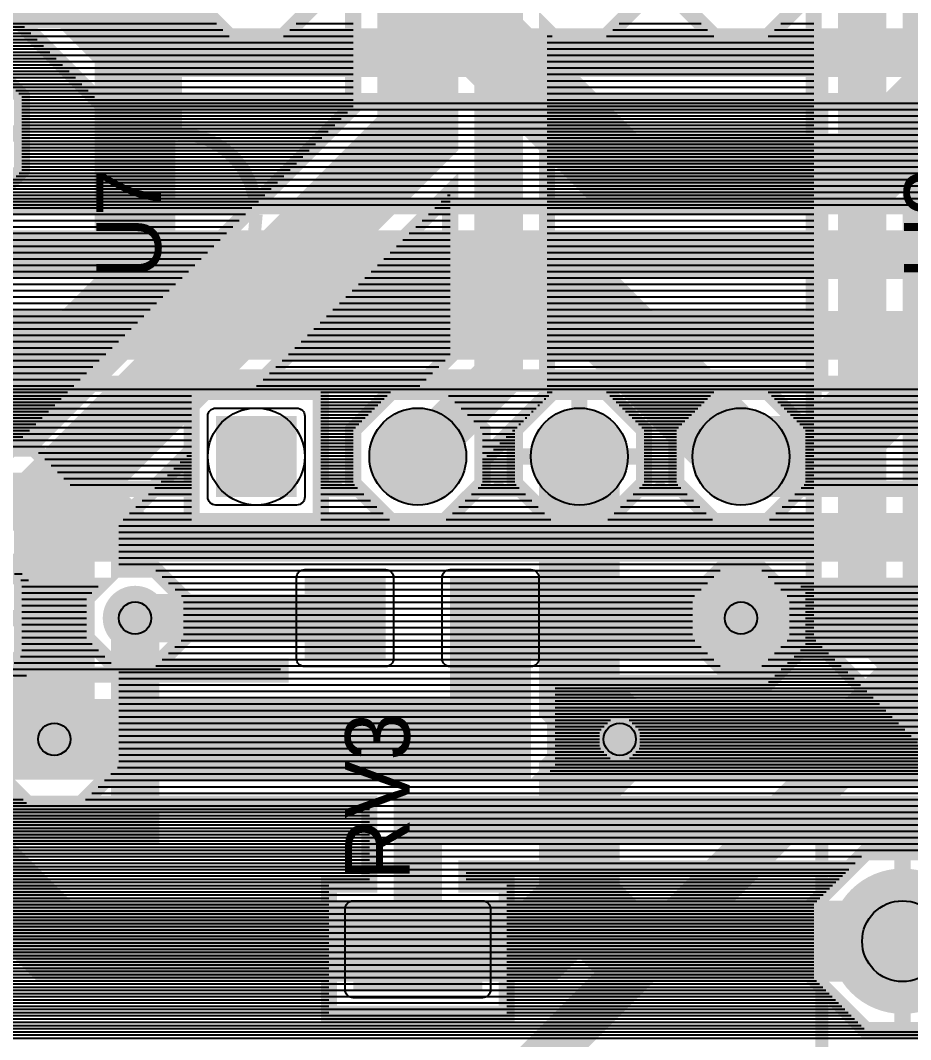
# Model space of a CAD drawing. Header units: inches. Extents: x -5.9 to 5.9, y -1.2 to 1.2.
# Drawn here: x 2.163 to 2.714, y -0.892 to -0.262 of the extents above; entities that cross this region are included whole.
import ezdxf

# ---------------------------------------------------------------- set-up
doc = ezdxf.new("R2010")
doc.units = ezdxf.units.IN
doc.layers.get('0').update_dxf_attribs({"linetype": 'CONTINUOUS'})

# ---------------------------------------------------------------- blocks, each defined once
blk = doc.blocks.new('RPAD')
blk.add_trace([(-0.5, -0.5), (-0.5, 0.5), (0.5, -0.5), (0.5, 0.5)])
blk = doc.blocks.new('EPAD')
at = {"const_width": 0.5}
blk.add_lwpolyline([(-0.25, 0, 1), (0.25, 0, 1)], format="xyb", close=True, dxfattribs=at)

msp = doc.modelspace()

# ---------------------------------------------------------------- linework, layer by layer
for points, const_width in [([(2.609059, 0.4685), (2.684059, 0.3935), (2.684059, -0.6315), (2.759059, -0.7065)], 0.03), ([(2.714059, -0.153925), (2.714059, -0.619074), (2.771485, -0.6765), (2.771485, -0.6765), (2.789059, -0.694074), (2.789059, -0.718926), (2.771485, -0.7365), (2.746633, -0.7365), (2.729059, -0.718926), (2.729059, -0.718926), (2.654059, -0.643926), (2.654059, 0.381074)], 0.01), ([(2.459059, 0.1935), (2.459059, -0.4815), (2.409059, -0.5315)], 0.03), ([(-1.090941, -0.7315), (-1.015941, -0.7315), (-0.990941, -0.7065), (0.609059, -0.7065), (0.809059, -0.5065), (2.159059, -0.5065), (2.234059, -0.4315), (2.234059, -0.1565), (2.109059, -0.0315)], 0.05), ([(-1.090941, -0.0315), (-1.015941, -0.1065), (0.109059, -0.1065), (0.234059, -0.2315), (1.684059, -0.2315), (2.009059, -0.5565), (2.159059, -0.5565), (2.184059, -0.5815), (2.859059, -0.5815), (2.909059, -0.5315)], 0.03), ([(0.734059, -0.1065), (0.734059, -0.1915), (2.134059, -0.1915), (2.224059, -0.2815), (3.059059, -0.2815), (3.059059, -0.1815), (3.459059, -0.1815), (3.509059, -0.2315)], 0.03), ([(2.349059, -0.214931), (2.349059, -0.248069), (2.325628, -0.2715), (2.292491, -0.2715), (2.282491, -0.2615), (1.946633, -0.2615), (1.929059, -0.243926), (1.929059, -0.219074), (1.946633, -0.2015), (2.282491, -0.2015), (2.292491, -0.1915), (2.325628, -0.1915), (2.349059, -0.214931)], 0.01), ([(2.569059, -0.248069), (2.569059, -0.214931), (2.592491, -0.1915), (2.625628, -0.1915), (2.649059, -0.214931), (2.649059, -0.248069), (2.625628, -0.2715), (2.592491, -0.2715), (2.569059, -0.248069)], 0.01), ([(2.409059, -0.2315), (2.409059, -0.3315), (2.184059, -0.5565), (2.184059, -0.7065)], 0.05), ([(2.409059, -0.2315), (2.534059, -0.3565), (2.684059, -0.3565), (2.809059, -0.2315)], 0.05), ([(2.144059, -0.539932), (2.369059, -0.314932), (2.369059, -0.214931)], 0.01), ([(2.121633, -0.2215), (2.211633, -0.3115), (3.061634, -0.3115)], 0.01), ([(2.549059, -0.248069), (2.525628, -0.2715), (2.492491, -0.2715), (2.489059, -0.268068), (2.489059, -0.493926), (2.449059, -0.533926), (2.449059, -0.548069), (2.425628, -0.5715), (2.392491, -0.5715), (2.369059, -0.548069), (2.369059, -0.514931), (2.392491, -0.4915), (2.406633, -0.4915), (2.429059, -0.469074), (2.429059, -0.368067), (2.305626, -0.4915), (2.349059, -0.4915), (2.349059, -0.5715), (2.269059, -0.5715), (2.269059, -0.528067), (2.224059, -0.573068), (2.224059, -0.6015), (2.246485, -0.6015), (2.264059, -0.619074), (2.264059, -0.643926), (2.246485, -0.6615), (2.224059, -0.6615), (2.224059, -0.723069), (2.200628, -0.7465), (2.167491, -0.7465), (2.144059, -0.723069)], 0.01), ([(2.821485, -0.3765), (2.14184, -0.3765), (2.164059, -0.354281), (2.164059, -0.308719), (2.131841, -0.2765), (2.086278, -0.2765), (2.054059, -0.308719), (2.054059, -0.354281), (2.076278, -0.3765), (1.946633, -0.3765), (1.929059, -0.394074), (1.929059, -0.418926), (1.946633, -0.4365), (2.036633, -0.4365), (2.029059, -0.444074), (2.029059, -0.468926), (2.046633, -0.4865), (2.971485, -0.4865)], 0.01), ([(2.054059, -0.354281), (2.054059, -0.308719), (2.086278, -0.2765), (2.131841, -0.2765), (2.164059, -0.308719), (2.164059, -0.354281), (2.131841, -0.3865), (2.086278, -0.3865), (2.054059, -0.354281)], 0.01), ([(2.259059, -0.3315), (2.259059, -0.2815), (2.659059, -0.2815), (2.659059, -0.4815), (2.259059, -0.4815), (2.259059, -0.4315)], 0.008), ([(2.259059, -0.3315), (2.259059, -0.2815), (2.659059, -0.2815), (2.659059, -0.4815), (2.259059, -0.4815), (2.259059, -0.4315)], 0.008), ([(2.259059, -0.3315), (2.259059, -0.2815), (2.659059, -0.2815), (2.659059, -0.4815), (2.259059, -0.4815), (2.259059, -0.4315)], 0.008), ([(3.109059, -0.3065), (2.959059, -0.4565), (2.059059, -0.4565)], 0.03), ([(2.164059, -0.3315), (2.109059, -0.3315)], 0.01), ([(2.164059, -0.3315), (2.109059, -0.3315)], 0.01), ([(2.309059, -0.3815), (2.3081, -0.371313), (2.305325, -0.361875), (2.300885, -0.353375), (2.294934, -0.346), (2.287624, -0.339937), (2.279106, -0.335375), (2.269534, -0.3325), (2.259059, -0.3315)], 0.008), ([(2.309059, -0.3815), (2.3081, -0.371313), (2.305325, -0.361875), (2.300885, -0.353375), (2.294934, -0.346), (2.287624, -0.339937), (2.279106, -0.335375), (2.269534, -0.3325), (2.259059, -0.3315)], 0.008), ([(2.309059, -0.3815), (2.3081, -0.371313), (2.305325, -0.361875), (2.300885, -0.353375), (2.294934, -0.346), (2.287624, -0.339937), (2.279106, -0.335375), (2.269534, -0.3325), (2.259059, -0.3315)], 0.008), ([(2.309059, -0.3815), (2.3081, -0.391975), (2.305325, -0.401547), (2.300885, -0.410065), (2.294934, -0.417375), (2.287624, -0.423326), (2.279106, -0.427766), (2.269534, -0.430541), (2.259059, -0.4315)], 0.008), ([(2.309059, -0.3815), (2.3081, -0.391975), (2.305325, -0.401547), (2.300885, -0.410065), (2.294934, -0.417375), (2.287624, -0.423326), (2.279106, -0.427766), (2.269534, -0.430541), (2.259059, -0.4315)], 0.008), ([(2.309059, -0.3815), (2.3081, -0.391975), (2.305325, -0.401547), (2.300885, -0.410065), (2.294934, -0.417375), (2.287624, -0.423326), (2.279106, -0.427766), (2.269534, -0.430541), (2.259059, -0.4315)], 0.008), ([(1.959059, -0.4065), (2.809059, -0.4065)], 0.03), ([(2.609059, -0.5315), (2.509059, -0.4315), (2.234059, -0.4315)], 0.05), ([(3.109059, -0.5315), (3.034059, -0.4565), (2.734059, -0.4565), (2.659059, -0.5315), (2.609059, -0.5315)], 0.05), ([(2.769059, -0.5515), (2.645627, -0.5515), (2.649059, -0.548069), (2.649059, -0.514931), (2.625628, -0.4915), (2.592491, -0.4915), (2.569059, -0.514931), (2.569059, -0.548069), (2.572491, -0.5515), (2.545627, -0.5515), (2.549059, -0.548069), (2.549059, -0.514931), (2.525628, -0.4915), (2.492491, -0.4915), (2.469059, -0.514931), (2.469059, -0.548069), (2.472491, -0.5515), (2.445627, -0.5515), (2.449059, -0.548069), (2.449059, -0.514931), (2.425628, -0.4915), (2.392491, -0.4915), (2.369059, -0.514931), (2.369059, -0.548069), (2.372491, -0.5515), (2.349059, -0.5515), (2.349059, -0.4915), (2.269059, -0.4915), (2.269059, -0.5515), (2.196485, -0.5515), (2.171485, -0.5265), (2.021485, -0.5265)], 0.01), ([(2.469059, -0.548069), (2.469059, -0.514931), (2.492491, -0.4915), (2.525628, -0.4915), (2.549059, -0.514931), (2.549059, -0.548069), (2.525628, -0.5715), (2.492491, -0.5715), (2.469059, -0.548069)], 0.01), ([(2.509059, -0.4915), (2.509059, -0.5315)], 0.01), ([(2.509059, -0.4915), (2.509059, -0.5315)], 0.01), ([(2.569059, -0.548069), (2.569059, -0.514931), (2.592491, -0.4915), (2.625628, -0.4915), (2.649059, -0.514931), (2.649059, -0.548069), (2.625628, -0.5715), (2.592491, -0.5715), (2.569059, -0.548069)], 0.01), ([(2.534059, -0.7065), (2.509059, -0.6815), (2.509059, -0.5315)], 0.05), ([(2.534059, -0.7065), (2.684059, -0.7065), (2.734059, -0.6565), (2.984059, -0.6565), (3.034059, -0.6065), (3.009059, -0.6065), (3.009059, -0.5315)], 0.05), ([(2.469059, -0.5315), (2.509059, -0.5315)], 0.01), ([(2.469059, -0.5315), (2.509059, -0.5315)], 0.01), ([(2.549059, -0.5315), (2.509059, -0.5315)], 0.01), ([(2.509059, -0.5715), (2.509059, -0.5315)], 0.01), ([(2.549059, -0.5315), (2.509059, -0.5315)], 0.01), ([(3.409059, -0.6315), (3.359059, -0.5815), (2.234059, -0.5815), (2.209059, -0.5565), (0.984059, -0.5565), (0.909059, -0.6315)], 0.03), ([(2.131841, -0.6865), (2.164059, -0.654281), (2.164059, -0.608719), (2.14184, -0.5865)], 0.01), ([(2.146633, -0.5865), (2.171633, -0.6115), (2.211633, -0.6115), (2.204059, -0.619074), (2.204059, -0.643926), (2.221633, -0.6615), (2.324059, -0.6615), (2.324059, -0.6665), (2.167491, -0.6665), (2.144059, -0.689931)], 0.01), ([(2.579059, -0.643926), (2.579059, -0.619074), (2.596633, -0.6015), (2.621485, -0.6015), (2.639059, -0.619074), (2.639059, -0.643926), (2.621485, -0.6615), (2.596633, -0.6615), (2.579059, -0.643926)], 0.01), ([(1.109059, -0.6315), (1.184059, -0.7065), (2.184059, -0.7065)], 0.05), ([(2.109059, -0.6315), (2.109059, -0.7565), (2.184059, -0.8315), (2.484059, -0.8315), (2.509059, -0.8065)], 0.05), ([(2.454059, -0.6315), (2.454059, -0.7065), (2.184059, -0.7065)], 0.05), ([(2.454059, -0.6315), (2.609059, -0.6315)], 0.05), ([(2.736633, -0.7265), (2.490626, -0.7265), (2.494059, -0.723068), (2.494059, -0.6715), (2.625628, -0.6715), (2.649059, -0.648069), (2.649059, -0.614931), (2.645627, -0.6115), (2.871485, -0.6115)], 0.01), ([(3.309059, -0.6315), (2.609059, -0.6315)], 0.05), ([(2.234059, -0.6315), (2.234059, -0.7565), (0.084059, -0.7565), (0.009059, -0.8315)], 0.03), ([(2.234059, -0.6315), (2.364059, -0.6315)], 0.03), ([(2.164059, -0.6315), (2.109059, -0.6315)], 0.01), ([(2.509059, -0.8065), (2.509059, -0.7315), (2.534059, -0.7065)], 0.05), ([(2.109059, -0.9315), (2.459059, -0.9315), (2.684059, -0.7065), (2.759059, -0.7065)], 0.03), ([(2.521559, -0.711678), (2.521559, -0.701322), (2.528881, -0.694), (2.539237, -0.694), (2.546559, -0.701322), (2.546559, -0.711678), (2.539237, -0.719), (2.528881, -0.719), (2.521559, -0.711678)], 0.01), ([(2.521559, -0.711678), (2.521559, -0.701322), (2.528881, -0.694), (2.539237, -0.694), (2.546559, -0.701322), (2.546559, -0.711678), (2.539237, -0.719), (2.528881, -0.719), (2.521559, -0.711678)], 0.01), ([(2.144059, -0.723069), (2.167491, -0.7465), (2.379059, -0.7465), (2.379059, -0.7965), (2.354059, -0.7965), (2.354059, -0.8765), (2.464059, -0.8765), (2.464059, -0.7965), (2.439059, -0.7965), (2.439059, -0.7865), (2.676278, -0.7865), (2.654059, -0.808719), (2.654059, -0.854281), (2.686278, -0.8865), (2.731841, -0.8865)], 0.01), ([(2.659059, -0.9315), (3.159059, -0.9315), (3.159059, -0.7315), (2.659059, -0.7315), (2.659059, -0.9315)], 0.008), ([(2.659059, -0.9315), (3.159059, -0.9315), (3.159059, -0.7315), (2.659059, -0.7315), (2.659059, -0.9315)], 0.008), ([(2.659059, -0.9315), (3.159059, -0.9315), (3.159059, -0.7315), (2.659059, -0.7315), (2.659059, -0.9315)], 0.008), ([(2.909059, -0.7565), (2.409059, -0.7565), (2.409059, -0.8365)], 0.03), ([(2.764059, -0.808719), (2.764059, -0.854281), (2.731841, -0.8865), (2.686278, -0.8865), (2.654059, -0.854281), (2.654059, -0.808719), (2.686278, -0.7765), (2.731841, -0.7765), (2.764059, -0.808719)], 0.01), ([(2.709059, -0.7765), (2.709059, -0.8315)], 0.01), ([(2.509059, -0.8065), (2.534059, -0.8315), (2.709059, -0.8315)], 0.05), ([(2.654059, -0.8315), (2.709059, -0.8315)], 0.01), ([(2.654059, -0.8315), (2.709059, -0.8315)], 0.01), ([(2.764059, -0.8315), (2.709059, -0.8315)], 0.01), ([(2.709059, -0.8865), (2.709059, -0.8315)], 0.01), ([(2.764059, -0.8315), (2.709059, -0.8315)], 0.01), ([(2.709059, -0.8865), (2.709059, -0.8315)], 0.01)]:
    msp.add_lwpolyline(points, dxfattribs=dict(const_width=const_width))
for points in [[(1.739059, -0.263406), (2.284396, -0.263406)], [(2.333722, -0.263406), (2.369059, -0.263406)], [(2.533722, -0.263406), (2.584396, -0.263406)], [(2.633722, -0.263406), (2.654059, -0.263406)], [(1.739059, -0.267343), (2.288333, -0.267343)], [(1.739059, -0.27128), (2.29227, -0.27128)], [(1.760461, -0.265477), (2.165611, -0.265477)], [(1.764398, -0.269414), (2.169548, -0.269414)], [(2.325848, -0.27128), (2.369059, -0.27128)], [(2.329785, -0.267343), (2.369059, -0.267343)], [(2.489059, -0.27128), (2.49227, -0.27128)], [(2.525848, -0.27128), (2.59227, -0.27128)], [(2.529785, -0.267343), (2.588333, -0.267343)], [(2.625848, -0.27128), (2.654059, -0.27128)], [(2.629785, -0.267343), (2.654059, -0.267343)], [(1.739059, -0.275217), (2.369059, -0.275217)], [(1.768335, -0.273351), (2.173485, -0.273351)], [(2.132628, -0.277288), (2.177422, -0.277288)], [(2.489059, -0.275217), (2.654059, -0.275217)], [(2.134494, -0.279154), (2.369059, -0.279154)], [(2.136565, -0.281225), (2.181359, -0.281225)], [(2.138431, -0.283091), (2.369059, -0.283091)], [(2.489059, -0.279154), (2.654059, -0.279154)], [(2.489059, -0.283091), (2.654059, -0.283091)], [(2.140502, -0.285162), (2.185296, -0.285162)], [(2.142368, -0.287028), (2.369059, -0.287028)], [(2.144439, -0.289099), (2.189233, -0.289099)], [(2.489059, -0.287028), (2.654059, -0.287028)], [(2.146305, -0.290965), (2.369059, -0.290965)], [(2.148376, -0.293036), (2.19317, -0.293036)], [(2.150242, -0.294902), (2.369059, -0.294902)], [(2.489059, -0.290965), (2.654059, -0.290965)], [(2.489059, -0.294902), (2.654059, -0.294902)], [(2.152313, -0.296973), (2.197107, -0.296973)], [(2.154179, -0.298839), (2.369059, -0.298839)], [(2.15625, -0.30091), (2.201044, -0.30091)], [(2.158116, -0.302776), (2.369059, -0.302776)], [(2.489059, -0.298839), (2.654059, -0.298839)], [(2.489059, -0.302776), (2.654059, -0.302776)], [(2.160187, -0.304847), (2.204981, -0.304847)], [(2.162053, -0.306713), (2.369059, -0.306713)], [(2.164059, -0.308784), (2.208918, -0.308784)], [(2.489059, -0.306713), (2.654059, -0.306713)], [(2.164059, -0.31065), (2.369059, -0.31065)], [(2.164059, -0.312721), (3.060413, -0.312721)], [(2.164059, -0.314587), (2.369059, -0.314587)], [(2.489059, -0.31065), (2.654059, -0.31065)], [(2.489059, -0.314587), (2.654059, -0.314587)], [(2.164059, -0.316658), (3.056476, -0.316658)], [(2.164059, -0.318524), (2.365468, -0.318524)], [(2.164059, -0.320595), (3.052539, -0.320595)], [(2.489059, -0.318524), (2.654059, -0.318524)], [(2.164059, -0.322461), (2.361531, -0.322461)], [(2.164059, -0.324532), (3.048602, -0.324532)], [(2.164059, -0.326398), (2.357594, -0.326398)], [(2.489059, -0.322461), (2.654059, -0.322461)], [(2.489059, -0.326398), (2.654059, -0.326398)], [(2.164059, -0.328469), (3.044665, -0.328469)], [(2.164059, -0.330335), (2.353657, -0.330335)], [(2.164059, -0.332406), (3.040728, -0.332406)], [(2.164059, -0.334272), (2.34972, -0.334272)], [(2.489059, -0.330335), (2.654059, -0.330335)], [(2.489059, -0.334272), (2.654059, -0.334272)], [(2.164059, -0.336343), (3.036791, -0.336343)], [(2.164059, -0.338209), (2.345783, -0.338209)], [(2.164059, -0.34028), (3.032854, -0.34028)], [(2.489059, -0.338209), (2.654059, -0.338209)], [(2.164059, -0.342146), (2.341846, -0.342146)], [(2.164059, -0.344217), (3.028917, -0.344217)], [(2.164059, -0.346083), (2.337909, -0.346083)], [(2.489059, -0.342146), (2.654059, -0.342146)], [(2.489059, -0.346083), (2.654059, -0.346083)], [(2.164059, -0.348154), (3.02498, -0.348154)], [(2.164059, -0.35002), (2.333972, -0.35002)], [(2.164059, -0.352091), (3.021043, -0.352091)], [(2.489059, -0.35002), (2.654059, -0.35002)], [(2.160446, -0.357894), (2.326098, -0.357894)], [(2.162312, -0.356028), (3.017106, -0.356028)], [(2.164059, -0.353957), (2.330035, -0.353957)], [(2.489059, -0.353957), (2.654059, -0.353957)], [(2.489059, -0.357894), (2.654059, -0.357894)], [(2.152572, -0.365768), (2.318224, -0.365768)], [(2.154438, -0.363902), (3.009232, -0.363902)], [(2.156509, -0.361831), (2.322161, -0.361831)], [(2.158375, -0.359965), (3.013169, -0.359965)], [(2.489059, -0.361831), (2.654059, -0.361831)], [(2.489059, -0.365768), (2.654059, -0.365768)], [(2.146564, -0.371776), (3.001358, -0.371776)], [(2.148635, -0.369705), (2.314287, -0.369705)], [(2.150501, -0.367839), (3.005295, -0.367839)], [(2.427422, -0.369705), (2.429059, -0.369705)], [(2.489059, -0.369705), (2.654059, -0.369705)], [(2.140761, -0.377579), (2.306413, -0.377579)], [(2.142627, -0.375713), (2.997421, -0.375713)], [(2.144698, -0.373642), (2.31035, -0.373642)], [(2.419548, -0.377579), (2.429059, -0.377579)], [(2.423485, -0.373642), (2.429059, -0.373642)], [(2.489059, -0.373642), (2.654059, -0.373642)], [(2.489059, -0.377579), (2.654059, -0.377579)], [(2.136824, -0.381516), (2.302476, -0.381516)], [(2.415611, -0.381516), (2.429059, -0.381516)], [(2.489059, -0.381516), (2.654059, -0.381516)], [(1.984375, -0.38939), (2.294602, -0.38939)], [(2.132887, -0.385453), (2.298539, -0.385453)], [(2.407737, -0.38939), (2.429059, -0.38939)], [(2.411674, -0.385453), (2.429059, -0.385453)], [(2.489059, -0.385453), (2.654059, -0.385453)], [(2.489059, -0.38939), (2.654059, -0.38939)], [(1.988312, -0.393327), (2.290665, -0.393327)], [(1.989059, -0.397264), (2.286728, -0.397264)], [(2.399863, -0.397264), (2.429059, -0.397264)], [(2.4038, -0.393327), (2.429059, -0.393327)], [(2.489059, -0.393327), (2.654059, -0.393327)], [(2.489059, -0.397264), (2.654059, -0.397264)], [(1.989059, -0.401201), (2.282791, -0.401201)], [(2.395926, -0.401201), (2.429059, -0.401201)], [(2.489059, -0.401201), (2.654059, -0.401201)], [(1.989059, -0.405138), (2.278854, -0.405138)], [(1.989059, -0.409075), (2.274917, -0.409075)], [(2.388052, -0.409075), (2.429059, -0.409075)], [(2.391989, -0.405138), (2.429059, -0.405138)], [(2.489059, -0.405138), (2.654059, -0.405138)], [(2.489059, -0.409075), (2.654059, -0.409075)], [(1.989059, -0.413012), (2.27098, -0.413012)], [(2.384115, -0.413012), (2.429059, -0.413012)], [(2.489059, -0.413012), (2.654059, -0.413012)], [(1.989059, -0.416949), (2.267043, -0.416949)], [(1.989059, -0.420886), (2.263106, -0.420886)], [(2.376241, -0.420886), (2.429059, -0.420886)], [(2.380178, -0.416949), (2.429059, -0.416949)], [(2.489059, -0.416949), (2.654059, -0.416949)], [(2.489059, -0.420886), (2.654059, -0.420886)], [(1.989059, -0.424823), (2.259169, -0.424823)], [(2.073745, -0.42876), (2.255231, -0.42876)], [(2.368367, -0.42876), (2.429059, -0.42876)], [(2.372304, -0.424823), (2.429059, -0.424823)], [(2.489059, -0.424823), (2.654059, -0.424823)], [(2.489059, -0.42876), (2.654059, -0.42876)], [(2.077682, -0.432697), (2.251294, -0.432697)], [(2.36443, -0.432697), (2.429059, -0.432697)], [(2.489059, -0.432697), (2.654059, -0.432697)], [(2.081619, -0.436634), (2.247357, -0.436634)], [(2.085556, -0.440571), (2.24342, -0.440571)], [(2.356556, -0.440571), (2.429059, -0.440571)], [(2.360493, -0.436634), (2.429059, -0.436634)], [(2.489059, -0.436634), (2.654059, -0.436634)], [(2.489059, -0.440571), (2.654059, -0.440571)], [(2.089059, -0.444508), (2.239483, -0.444508)], [(2.352619, -0.444508), (2.429059, -0.444508)], [(2.489059, -0.444508), (2.654059, -0.444508)], [(2.089059, -0.448445), (2.235546, -0.448445)], [(2.089059, -0.452382), (2.231609, -0.452382)], [(2.344745, -0.452382), (2.429059, -0.452382)], [(2.348682, -0.448445), (2.429059, -0.448445)], [(2.489059, -0.448445), (2.654059, -0.448445)], [(2.489059, -0.452382), (2.654059, -0.452382)], [(2.089059, -0.456319), (2.227672, -0.456319)], [(2.089059, -0.460256), (2.223735, -0.460256)], [(2.336871, -0.460256), (2.429059, -0.460256)], [(2.340808, -0.456319), (2.429059, -0.456319)], [(2.489059, -0.456319), (2.654059, -0.456319)], [(2.489059, -0.460256), (2.654059, -0.460256)], [(2.089059, -0.464193), (2.219798, -0.464193)], [(2.332934, -0.464193), (2.429059, -0.464193)], [(2.489059, -0.464193), (2.654059, -0.464193)], [(2.085918, -0.472067), (2.211924, -0.472067)], [(2.089059, -0.46813), (2.215861, -0.46813)], [(2.32506, -0.472067), (2.426067, -0.472067)], [(2.328997, -0.46813), (2.429059, -0.46813)], [(2.489059, -0.46813), (2.654059, -0.46813)], [(2.489059, -0.472067), (2.654059, -0.472067)], [(2.081981, -0.476004), (2.207987, -0.476004)], [(2.321123, -0.476004), (2.42213, -0.476004)], [(2.489059, -0.476004), (2.654059, -0.476004)], [(2.074107, -0.483878), (2.200113, -0.483878)], [(2.078044, -0.479941), (2.20405, -0.479941)], [(2.313249, -0.483878), (2.414256, -0.483878)], [(2.317186, -0.479941), (2.418193, -0.479941)], [(2.489059, -0.479941), (2.654059, -0.479941)], [(2.489059, -0.483878), (2.654059, -0.483878)], [(1.98487, -0.489886), (3.204059, -0.489886)], [(1.989059, -0.487815), (2.196176, -0.487815)], [(1.989059, -0.491752), (2.192239, -0.491752)], [(2.309312, -0.487815), (2.410319, -0.487815)], [(2.349059, -0.491752), (2.392239, -0.491752)], [(2.489059, -0.487815), (2.654059, -0.487815)], [(2.489059, -0.491752), (2.492239, -0.491752)], [(2.525879, -0.491752), (2.592239, -0.491752)], [(2.625879, -0.491752), (2.654059, -0.491752)], [(1.988807, -0.493823), (2.269059, -0.493823)], [(1.989059, -0.495689), (2.188302, -0.495689)], [(1.992744, -0.49776), (2.269059, -0.49776)], [(2.349059, -0.493823), (2.390168, -0.493823)], [(2.349059, -0.495689), (2.388302, -0.495689)], [(2.349059, -0.49776), (2.386231, -0.49776)], [(2.42795, -0.493823), (2.490168, -0.493823)], [(2.431887, -0.49776), (2.486231, -0.49776)], [(2.487295, -0.495689), (2.488302, -0.495689)], [(2.52795, -0.493823), (2.590168, -0.493823)], [(2.529816, -0.495689), (2.588302, -0.495689)], [(2.531887, -0.49776), (2.586231, -0.49776)], [(2.62795, -0.493823), (2.769059, -0.493823)], [(2.629816, -0.495689), (2.654059, -0.495689)], [(2.631887, -0.49776), (2.769059, -0.49776)], [(1.989059, -0.499626), (2.184365, -0.499626)], [(1.989059, -0.503563), (2.180428, -0.503563)], [(1.996681, -0.501697), (2.269059, -0.501697)], [(2.349059, -0.499626), (2.384365, -0.499626)], [(2.349059, -0.501697), (2.382294, -0.501697)], [(2.349059, -0.503563), (2.380428, -0.503563)], [(2.435824, -0.501697), (2.482294, -0.501697)], [(2.479421, -0.503563), (2.480428, -0.503563)], [(2.483358, -0.499626), (2.484365, -0.499626)], [(2.533753, -0.499626), (2.584365, -0.499626)], [(2.535824, -0.501697), (2.582294, -0.501697)], [(2.53769, -0.503563), (2.580428, -0.503563)], [(2.633753, -0.499626), (2.654059, -0.499626)], [(2.635824, -0.501697), (2.769059, -0.501697)], [(2.63769, -0.503563), (2.654059, -0.503563)], [(1.989059, -0.5075), (2.176491, -0.5075)], [(2.000619, -0.505634), (2.269059, -0.505634)], [(2.004556, -0.509571), (2.269059, -0.509571)], [(2.349059, -0.505634), (2.378357, -0.505634)], [(2.349059, -0.5075), (2.376491, -0.5075)], [(2.349059, -0.509571), (2.37442, -0.509571)], [(2.439761, -0.505634), (2.478357, -0.505634)], [(2.443698, -0.509571), (2.47442, -0.509571)], [(2.475484, -0.5075), (2.476491, -0.5075)], [(2.539761, -0.505634), (2.578357, -0.505634)], [(2.541627, -0.5075), (2.576491, -0.5075)], [(2.543698, -0.509571), (2.57442, -0.509571)], [(2.639761, -0.505634), (2.769059, -0.505634)], [(2.641627, -0.5075), (2.654059, -0.5075)], [(2.643698, -0.509571), (2.769059, -0.509571)], [(1.989059, -0.511437), (2.172554, -0.511437)], [(1.989059, -0.515374), (2.168617, -0.515374)], [(2.008493, -0.513508), (2.269059, -0.513508)], [(2.349059, -0.511437), (2.372554, -0.511437)], [(2.349059, -0.513508), (2.370483, -0.513508)], [(2.349059, -0.515374), (2.369059, -0.515374)], [(2.447635, -0.513508), (2.470483, -0.513508)], [(2.46761, -0.515374), (2.469059, -0.515374)], [(2.471547, -0.511437), (2.472554, -0.511437)], [(2.545564, -0.511437), (2.572554, -0.511437)], [(2.547635, -0.513508), (2.570483, -0.513508)], [(2.549059, -0.515374), (2.569059, -0.515374)], [(2.645564, -0.511437), (2.654059, -0.511437)], [(2.647635, -0.513508), (2.769059, -0.513508)], [(2.649059, -0.515374), (2.654059, -0.515374)], [(1.989059, -0.519311), (2.16468, -0.519311)], [(2.01243, -0.517445), (2.269059, -0.517445)], [(2.016367, -0.521382), (2.269059, -0.521382)], [(2.349059, -0.517445), (2.369059, -0.517445)], [(2.349059, -0.519311), (2.369059, -0.519311)], [(2.349059, -0.521382), (2.369059, -0.521382)], [(2.349059, -0.523248), (2.369059, -0.523248)], [(2.449059, -0.517445), (2.469059, -0.517445)], [(2.449059, -0.521382), (2.469059, -0.521382)], [(2.459736, -0.523248), (2.469059, -0.523248)], [(2.463673, -0.519311), (2.469059, -0.519311)], [(2.549059, -0.517445), (2.569059, -0.517445)], [(2.549059, -0.519311), (2.569059, -0.519311)], [(2.549059, -0.521382), (2.569059, -0.521382)], [(2.549059, -0.523248), (2.569059, -0.523248)], [(2.649059, -0.517445), (2.769059, -0.517445)], [(2.649059, -0.519311), (2.654059, -0.519311)], [(2.649059, -0.521382), (2.769059, -0.521382)], [(2.649059, -0.523248), (2.654059, -0.523248)], [(2.020304, -0.525319), (2.269059, -0.525319)], [(2.174241, -0.529256), (2.269059, -0.529256)], [(2.349059, -0.525319), (2.369059, -0.525319)], [(2.349059, -0.527185), (2.369059, -0.527185)], [(2.349059, -0.529256), (2.369059, -0.529256)], [(2.449059, -0.525319), (2.469059, -0.525319)], [(2.449059, -0.529256), (2.469059, -0.529256)], [(2.455799, -0.527185), (2.469059, -0.527185)], [(2.549059, -0.525319), (2.569059, -0.525319)], [(2.549059, -0.527185), (2.569059, -0.527185)], [(2.549059, -0.529256), (2.569059, -0.529256)], [(2.649059, -0.525319), (2.769059, -0.525319)], [(2.649059, -0.527185), (2.654059, -0.527185)], [(2.649059, -0.529256), (2.769059, -0.529256)], [(2.178178, -0.533193), (2.269059, -0.533193)], [(2.262068, -0.535059), (2.269059, -0.535059)], [(2.266005, -0.531122), (2.269059, -0.531122)], [(2.349059, -0.531122), (2.369059, -0.531122)], [(2.349059, -0.533193), (2.369059, -0.533193)], [(2.349059, -0.535059), (2.369059, -0.535059)], [(2.449059, -0.533193), (2.469059, -0.533193)], [(2.449059, -0.535059), (2.469059, -0.535059)], [(2.451862, -0.531122), (2.469059, -0.531122)], [(2.549059, -0.531122), (2.569059, -0.531122)], [(2.549059, -0.533193), (2.569059, -0.533193)], [(2.549059, -0.535059), (2.569059, -0.535059)], [(2.649059, -0.531122), (2.654059, -0.531122)], [(2.649059, -0.533193), (2.769059, -0.533193)], [(2.649059, -0.535059), (2.654059, -0.535059)], [(2.182115, -0.53713), (2.269059, -0.53713)], [(2.186052, -0.541067), (2.269059, -0.541067)], [(2.258131, -0.538996), (2.269059, -0.538996)], [(2.349059, -0.53713), (2.369059, -0.53713)], [(2.349059, -0.538996), (2.369059, -0.538996)], [(2.349059, -0.541067), (2.369059, -0.541067)], [(2.449059, -0.53713), (2.469059, -0.53713)], [(2.449059, -0.538996), (2.469059, -0.538996)], [(2.449059, -0.541067), (2.469059, -0.541067)], [(2.549059, -0.53713), (2.569059, -0.53713)], [(2.549059, -0.538996), (2.569059, -0.538996)], [(2.549059, -0.541067), (2.569059, -0.541067)], [(2.649059, -0.53713), (2.769059, -0.53713)], [(2.649059, -0.538996), (2.654059, -0.538996)], [(2.649059, -0.541067), (2.769059, -0.541067)], [(2.189989, -0.545004), (2.269059, -0.545004)], [(2.250257, -0.54687), (2.269059, -0.54687)], [(2.254194, -0.542933), (2.269059, -0.542933)], [(2.349059, -0.542933), (2.369059, -0.542933)], [(2.349059, -0.545004), (2.369059, -0.545004)], [(2.349059, -0.54687), (2.369059, -0.54687)], [(2.449059, -0.542933), (2.469059, -0.542933)], [(2.449059, -0.545004), (2.469059, -0.545004)], [(2.449059, -0.54687), (2.469059, -0.54687)], [(2.549059, -0.542933), (2.569059, -0.542933)], [(2.549059, -0.545004), (2.569059, -0.545004)], [(2.549059, -0.54687), (2.569059, -0.54687)], [(2.649059, -0.542933), (2.654059, -0.542933)], [(2.649059, -0.545004), (2.769059, -0.545004)], [(2.649059, -0.54687), (2.654059, -0.54687)], [(2.193926, -0.548941), (2.269059, -0.548941)], [(2.242383, -0.554744), (2.269059, -0.554744)], [(2.24632, -0.550807), (2.269059, -0.550807)], [(2.349059, -0.548941), (2.369932, -0.548941)], [(2.349059, -0.550807), (2.371798, -0.550807)], [(2.349059, -0.554744), (2.375735, -0.554744)], [(2.442383, -0.554744), (2.475735, -0.554744)], [(2.44632, -0.550807), (2.471798, -0.550807)], [(2.448186, -0.548941), (2.469932, -0.548941)], [(2.542383, -0.554744), (2.575735, -0.554744)], [(2.54632, -0.550807), (2.571798, -0.550807)], [(2.548186, -0.548941), (2.569932, -0.548941)], [(2.642383, -0.554744), (2.654059, -0.554744)], [(2.64632, -0.550807), (2.654059, -0.550807)], [(2.648186, -0.548941), (2.769059, -0.548941)], [(2.238446, -0.558681), (2.269059, -0.558681)], [(2.349059, -0.558681), (2.379672, -0.558681)], [(2.438446, -0.558681), (2.479672, -0.558681)], [(2.538446, -0.558681), (2.579672, -0.558681)], [(2.638446, -0.558681), (2.654059, -0.558681)], [(2.230572, -0.566555), (2.269059, -0.566555)], [(2.234509, -0.562618), (2.269059, -0.562618)], [(2.349059, -0.562618), (2.383609, -0.562618)], [(2.349059, -0.566555), (2.387546, -0.566555)], [(2.430572, -0.566555), (2.487546, -0.566555)], [(2.434509, -0.562618), (2.483609, -0.562618)], [(2.530572, -0.566555), (2.587546, -0.566555)], [(2.534509, -0.562618), (2.583609, -0.562618)], [(2.630572, -0.566555), (2.654059, -0.566555)], [(2.634509, -0.562618), (2.654059, -0.562618)], [(2.226635, -0.570492), (2.269059, -0.570492)], [(2.349059, -0.570492), (2.391483, -0.570492)], [(2.426635, -0.570492), (2.491483, -0.570492)], [(2.526635, -0.570492), (2.591483, -0.570492)], [(2.626635, -0.570492), (2.654059, -0.570492)], [(2.224059, -0.574429), (2.654059, -0.574429)], [(2.224059, -0.578366), (2.654059, -0.578366)], [(2.224059, -0.582303), (2.654059, -0.582303)], [(2.224059, -0.58624), (2.654059, -0.58624)], [(2.224059, -0.590177), (2.654059, -0.590177)], [(2.224059, -0.594114), (2.654059, -0.594114)], [(2.224059, -0.598051), (2.654059, -0.598051)], [(2.1594, -0.604059), (2.164193, -0.604059)], [(2.246973, -0.601988), (2.596145, -0.601988)], [(2.621973, -0.601988), (2.654059, -0.601988)], [(2.163337, -0.607996), (2.16813, -0.607996)], [(2.164059, -0.611933), (2.2112, -0.611933)], [(2.25091, -0.605925), (2.592208, -0.605925)], [(2.254847, -0.609862), (2.588271, -0.609862)], [(2.62591, -0.605925), (2.654059, -0.605925)], [(2.629847, -0.609862), (2.654059, -0.609862)], [(2.646061, -0.611933), (3.204059, -0.611933)], [(2.164059, -0.61587), (2.207263, -0.61587)], [(2.258784, -0.613799), (2.584334, -0.613799)], [(2.262721, -0.617736), (2.580397, -0.617736)], [(2.633784, -0.613799), (2.654059, -0.613799)], [(2.637721, -0.617736), (2.654059, -0.617736)], [(2.649059, -0.61587), (3.204059, -0.61587)], [(2.164059, -0.619807), (2.204059, -0.619807)], [(2.164059, -0.623744), (2.204059, -0.623744)], [(2.264059, -0.621673), (2.579059, -0.621673)], [(2.639059, -0.621673), (2.654059, -0.621673)], [(2.649059, -0.619807), (3.204059, -0.619807)], [(2.649059, -0.623744), (3.204059, -0.623744)], [(2.164059, -0.627681), (2.204059, -0.627681)], [(2.264059, -0.62561), (2.579059, -0.62561)], [(2.264059, -0.629547), (2.579059, -0.629547)], [(2.639059, -0.62561), (2.654059, -0.62561)], [(2.639059, -0.629547), (2.654059, -0.629547)], [(2.649059, -0.627681), (3.204059, -0.627681)], [(2.164059, -0.631619), (2.204059, -0.631619)], [(2.164059, -0.635556), (2.204059, -0.635556)], [(2.264059, -0.633484), (2.579059, -0.633484)], [(2.639059, -0.633484), (2.654059, -0.633484)], [(2.649059, -0.631619), (3.204059, -0.631619)], [(2.649059, -0.635556), (3.204059, -0.635556)], [(2.164059, -0.639493), (2.204059, -0.639493)], [(2.164059, -0.64343), (2.204059, -0.64343)], [(2.264059, -0.637421), (2.579059, -0.637421)], [(2.264059, -0.641358), (2.579059, -0.641358)], [(2.639059, -0.637421), (2.654059, -0.637421)], [(2.639059, -0.641358), (2.654059, -0.641358)], [(2.649059, -0.639493), (3.204059, -0.639493)], [(2.649059, -0.64343), (3.204059, -0.64343)], [(2.164059, -0.647367), (2.2075, -0.647367)], [(2.258753, -0.649232), (2.584365, -0.649232)], [(2.26269, -0.645295), (2.580428, -0.645295)], [(2.633753, -0.649232), (2.659366, -0.649232)], [(2.63769, -0.645295), (2.655429, -0.645295)], [(2.649059, -0.647367), (3.204059, -0.647367)], [(2.1631, -0.655241), (2.215374, -0.655241)], [(2.164059, -0.651304), (2.211437, -0.651304)], [(2.254816, -0.653169), (2.588302, -0.653169)], [(2.629816, -0.653169), (2.663303, -0.653169)], [(2.641887, -0.655241), (3.204059, -0.655241)], [(2.645824, -0.651304), (3.204059, -0.651304)], [(2.159163, -0.659178), (2.219311, -0.659178)], [(2.246942, -0.661043), (2.596176, -0.661043)], [(2.250879, -0.657106), (2.592239, -0.657106)], [(2.621942, -0.661043), (2.671177, -0.661043)], [(2.625879, -0.657106), (2.66724, -0.657106)], [(2.63795, -0.659178), (3.204059, -0.659178)], [(2.151289, -0.667052), (2.166939, -0.667052)], [(2.155226, -0.663115), (2.324059, -0.663115)], [(2.224059, -0.66498), (2.675114, -0.66498)], [(2.630076, -0.667052), (3.204059, -0.667052)], [(2.634013, -0.663115), (3.204059, -0.663115)], [(2.224059, -0.668917), (2.679051, -0.668917)], [(2.224059, -0.672854), (2.682988, -0.672854)], [(2.494059, -0.674926), (3.204059, -0.674926)], [(2.626139, -0.670989), (3.204059, -0.670989)], [(2.224059, -0.676791), (2.686925, -0.676791)], [(2.224059, -0.680728), (2.690862, -0.680728)], [(2.494059, -0.678863), (2.74427, -0.678863)], [(2.224059, -0.684665), (2.694799, -0.684665)], [(2.494059, -0.6828), (2.740333, -0.6828)], [(2.494059, -0.686737), (2.736396, -0.686737)], [(2.224059, -0.688602), (2.698736, -0.688602)], [(2.224059, -0.692539), (2.702673, -0.692539)], [(2.494059, -0.690674), (2.732459, -0.690674)], [(2.224059, -0.696476), (2.526405, -0.696476)], [(2.494059, -0.694611), (2.528271, -0.694611)], [(2.494059, -0.698548), (2.524334, -0.698548)], [(2.539847, -0.694611), (2.729059, -0.694611)], [(2.541713, -0.696476), (2.70661, -0.696476)], [(2.543784, -0.698548), (2.729059, -0.698548)], [(2.224059, -0.700413), (2.522468, -0.700413)], [(2.224059, -0.70435), (2.521559, -0.70435)], [(2.494059, -0.702485), (2.521559, -0.702485)], [(2.494059, -0.706422), (2.521559, -0.706422)], [(2.54565, -0.700413), (2.710547, -0.700413)], [(2.546559, -0.702485), (2.729059, -0.702485)], [(2.546559, -0.70435), (2.714484, -0.70435)], [(2.546559, -0.706422), (2.729059, -0.706422)], [(2.224059, -0.708287), (2.521559, -0.708287)], [(2.224059, -0.712224), (2.522106, -0.712224)], [(2.494059, -0.710359), (2.521559, -0.710359)], [(2.546012, -0.712224), (2.722358, -0.712224)], [(2.546559, -0.708287), (2.718421, -0.708287)], [(2.546559, -0.710359), (2.729059, -0.710359)], [(2.224059, -0.716161), (2.526043, -0.716161)], [(2.494059, -0.714296), (2.524177, -0.714296)], [(2.494059, -0.718233), (2.528114, -0.718233)], [(2.540004, -0.718233), (2.729059, -0.718233)], [(2.542075, -0.716161), (2.726295, -0.716161)], [(2.543941, -0.714296), (2.729059, -0.714296)], [(2.223092, -0.724035), (2.734169, -0.724035)], [(2.224059, -0.720098), (2.730231, -0.720098)], [(2.494059, -0.72217), (2.732303, -0.72217)], [(2.219155, -0.727972), (2.738106, -0.727972)], [(2.49102, -0.726107), (2.73624, -0.726107)], [(2.211281, -0.735846), (2.74598, -0.735846)], [(2.215218, -0.731909), (2.742043, -0.731909)], [(1.989059, -0.74372), (2.164711, -0.74372)], [(2.203407, -0.74372), (2.879413, -0.74372)], [(2.207344, -0.739783), (2.88335, -0.739783)], [(1.739059, -0.745792), (2.166783, -0.745792)], [(1.739059, -0.749729), (2.379059, -0.749729)], [(1.989059, -0.747657), (2.879059, -0.747657)], [(1.739059, -0.753666), (2.379059, -0.753666)], [(1.989059, -0.751594), (2.879059, -0.751594)], [(1.989059, -0.755531), (2.879059, -0.755531)], [(1.739059, -0.757603), (2.379059, -0.757603)], [(1.739059, -0.76154), (2.379059, -0.76154)], [(1.989059, -0.759469), (2.879059, -0.759469)], [(1.739059, -0.765477), (2.379059, -0.765477)], [(1.739059, -0.769414), (2.379059, -0.769414)], [(1.989059, -0.763406), (2.879059, -0.763406)], [(1.989059, -0.767343), (2.879059, -0.767343)], [(1.739059, -0.773351), (2.379059, -0.773351)], [(1.989059, -0.77128), (2.881413, -0.77128)], [(1.989059, -0.775217), (2.88535, -0.775217)], [(1.739059, -0.777288), (2.379059, -0.777288)], [(1.739059, -0.781225), (2.379059, -0.781225)], [(1.989059, -0.779154), (2.683624, -0.779154)], [(1.739059, -0.785162), (2.379059, -0.785162)], [(1.989059, -0.783091), (2.679687, -0.783091)], [(1.989059, -0.787028), (2.67575, -0.787028)], [(1.739059, -0.789099), (2.379059, -0.789099)], [(1.739059, -0.793036), (2.379059, -0.793036)], [(1.989059, -0.790965), (2.671813, -0.790965)], [(1.989059, -0.794902), (2.667876, -0.794902)], [(2.439059, -0.789099), (2.673679, -0.789099)], [(2.439059, -0.793036), (2.669742, -0.793036)], [(1.739059, -0.796973), (2.354059, -0.796973)], [(1.739059, -0.80091), (2.354059, -0.80091)], [(1.989059, -0.798839), (2.663939, -0.798839)], [(2.464059, -0.796973), (2.665805, -0.796973)], [(2.464059, -0.80091), (2.661868, -0.80091)], [(1.739059, -0.804847), (2.354059, -0.804847)], [(1.989059, -0.802776), (2.660002, -0.802776)], [(1.989059, -0.806713), (2.656065, -0.806713)], [(2.464059, -0.804847), (2.657931, -0.804847)], [(1.739059, -0.808784), (2.354059, -0.808784)], [(1.739059, -0.812721), (2.354059, -0.812721)], [(1.989059, -0.81065), (2.654059, -0.81065)], [(2.464059, -0.808784), (2.654059, -0.808784)], [(2.464059, -0.812721), (2.654059, -0.812721)], [(1.739059, -0.816658), (2.354059, -0.816658)], [(1.989059, -0.814587), (2.654059, -0.814587)], [(1.989059, -0.818524), (2.654059, -0.818524)], [(2.464059, -0.816658), (2.654059, -0.816658)], [(1.739059, -0.820595), (2.354059, -0.820595)], [(1.739059, -0.824532), (2.354059, -0.824532)], [(1.989059, -0.822461), (2.654059, -0.822461)], [(1.989059, -0.826398), (2.654059, -0.826398)], [(2.464059, -0.820595), (2.654059, -0.820595)], [(2.464059, -0.824532), (2.654059, -0.824532)], [(1.739059, -0.828469), (2.354059, -0.828469)], [(1.739059, -0.832406), (2.354059, -0.832406)], [(1.989059, -0.830335), (2.654059, -0.830335)], [(2.464059, -0.828469), (2.654059, -0.828469)], [(2.464059, -0.832406), (2.654059, -0.832406)], [(1.739059, -0.836343), (2.354059, -0.836343)], [(1.989059, -0.834272), (2.654059, -0.834272)], [(1.989059, -0.838209), (2.654059, -0.838209)], [(2.464059, -0.836343), (2.654059, -0.836343)], [(1.739059, -0.84028), (2.354059, -0.84028)], [(1.739059, -0.844217), (2.354059, -0.844217)], [(1.989059, -0.842146), (2.654059, -0.842146)], [(2.464059, -0.84028), (2.654059, -0.84028)], [(2.464059, -0.844217), (2.654059, -0.844217)], [(1.739059, -0.848154), (2.354059, -0.848154)], [(1.989059, -0.846083), (2.654059, -0.846083)], [(1.989059, -0.85002), (2.654059, -0.85002)], [(2.464059, -0.848154), (2.654059, -0.848154)], [(1.739059, -0.852091), (2.354059, -0.852091)], [(1.739059, -0.856028), (2.354059, -0.856028)], [(1.989059, -0.853957), (2.654059, -0.853957)], [(1.989059, -0.857894), (2.657672, -0.857894)], [(2.464059, -0.852091), (2.654059, -0.852091)], [(2.464059, -0.856028), (2.655806, -0.856028)], [(1.739059, -0.859965), (2.354059, -0.859965)], [(1.739059, -0.863902), (2.354059, -0.863902)], [(1.989059, -0.861831), (2.661609, -0.861831)], [(2.464059, -0.859965), (2.659743, -0.859965)], [(2.464059, -0.863902), (2.66368, -0.863902)], [(1.739059, -0.867839), (2.354059, -0.867839)], [(1.989059, -0.865768), (2.665546, -0.865768)], [(1.989059, -0.869705), (2.669483, -0.869705)], [(2.464059, -0.867839), (2.667617, -0.867839)], [(1.739059, -0.871776), (2.354059, -0.871776)], [(1.739059, -0.875713), (2.354059, -0.875713)], [(1.989059, -0.873642), (2.67342, -0.873642)], [(2.464059, -0.871776), (2.671554, -0.871776)], [(2.464059, -0.875713), (2.675491, -0.875713)], [(2.132919, -0.877579), (2.677357, -0.877579)], [(2.13499, -0.87965), (2.679428, -0.87965)], [(2.136856, -0.881516), (2.681294, -0.881516)], [(2.138927, -0.883587), (2.683365, -0.883587)], [(2.140793, -0.885453), (2.685231, -0.885453)], [(2.142864, -0.887524), (2.88561, -0.887524)], [(2.14473, -0.88939), (2.929059, -0.88939)], [(2.146801, -0.891461), (2.881673, -0.891461)]]:
    msp.add_lwpolyline(points)
for points in [[(2.284059, -0.5015), (2.334059, -0.5015), (2.335081, -0.5016), (2.336027, -0.501886), (2.336877, -0.502341), (2.337614, -0.502945), (2.338219, -0.503682), (2.338673, -0.504532), (2.338959, -0.505478), (2.339059, -0.5065), (2.339059, -0.5565), (2.338959, -0.557522), (2.338673, -0.558468), (2.338219, -0.559318), (2.337614, -0.560055), (2.336877, -0.560659), (2.336027, -0.561114), (2.335081, -0.5614), (2.334059, -0.5615), (2.284059, -0.5615), (2.283037, -0.5614), (2.282091, -0.561114), (2.281241, -0.560659), (2.280504, -0.560055), (2.2799, -0.559318), (2.279445, -0.558468), (2.279159, -0.557522), (2.279059, -0.5565), (2.279059, -0.5065), (2.279159, -0.505478), (2.279445, -0.504532), (2.2799, -0.503682), (2.280504, -0.502945), (2.281241, -0.502341), (2.282091, -0.501886), (2.283037, -0.5016), (2.284059, -0.5015)], [(2.334059, -0.6565), (2.334059, -0.6065), (2.334159, -0.605478), (2.334445, -0.604532), (2.3349, -0.603682), (2.335504, -0.602945), (2.336241, -0.602341), (2.337091, -0.601886), (2.338037, -0.6016), (2.339059, -0.6015), (2.389059, -0.6015), (2.390081, -0.6016), (2.391027, -0.601886), (2.391877, -0.602341), (2.392614, -0.602945), (2.393219, -0.603682), (2.393673, -0.604532), (2.393959, -0.605478), (2.394059, -0.6065), (2.394059, -0.6565), (2.393959, -0.657522), (2.393673, -0.658468), (2.393219, -0.659318), (2.392614, -0.660055), (2.391877, -0.660659), (2.391027, -0.661114), (2.390081, -0.6614), (2.389059, -0.6615), (2.339059, -0.6615), (2.338037, -0.6614), (2.337091, -0.661114), (2.336241, -0.660659), (2.335504, -0.660055), (2.3349, -0.659318), (2.334445, -0.658468), (2.334159, -0.657522), (2.334059, -0.6565)], [(2.424059, -0.6565), (2.424059, -0.6065), (2.424159, -0.605478), (2.424445, -0.604532), (2.4249, -0.603682), (2.425504, -0.602945), (2.426241, -0.602341), (2.427091, -0.601886), (2.428037, -0.6016), (2.429059, -0.6015), (2.479059, -0.6015), (2.480081, -0.6016), (2.481027, -0.601886), (2.481877, -0.602341), (2.482614, -0.602945), (2.483219, -0.603682), (2.483673, -0.604532), (2.483959, -0.605478), (2.484059, -0.6065), (2.484059, -0.6565), (2.483959, -0.657522), (2.483673, -0.658468), (2.483219, -0.659318), (2.482614, -0.660055), (2.481877, -0.660659), (2.481027, -0.661114), (2.480081, -0.6614), (2.479059, -0.6615), (2.429059, -0.6615), (2.428037, -0.6614), (2.427091, -0.661114), (2.426241, -0.660659), (2.425504, -0.660055), (2.4249, -0.659318), (2.424445, -0.658468), (2.424159, -0.657522), (2.424059, -0.6565)], [(2.364059, -0.8615), (2.364059, -0.8115), (2.364159, -0.810478), (2.364445, -0.809532), (2.3649, -0.808682), (2.365504, -0.807945), (2.366241, -0.807341), (2.367091, -0.806886), (2.368037, -0.8066), (2.369059, -0.8065), (2.449059, -0.8065), (2.450081, -0.8066), (2.451027, -0.806886), (2.451877, -0.807341), (2.452614, -0.807945), (2.453219, -0.808682), (2.453673, -0.809532), (2.453959, -0.810478), (2.454059, -0.8115), (2.454059, -0.8615), (2.453959, -0.862522), (2.453673, -0.863468), (2.453219, -0.864318), (2.452614, -0.865055), (2.451877, -0.865659), (2.451027, -0.866114), (2.450081, -0.8664), (2.449059, -0.8665), (2.369059, -0.8665), (2.368037, -0.8664), (2.367091, -0.866114), (2.366241, -0.865659), (2.365504, -0.865055), (2.3649, -0.864318), (2.364445, -0.863468), (2.364159, -0.862522), (2.364059, -0.8615)]]:
    msp.add_lwpolyline(points, close=True)
for centre, radius in [((2.309059, -0.5315), 0.03), ((2.409059, -0.5315), 0.03), ((2.509059, -0.5315), 0.03), ((2.609059, -0.5315), 0.03), ((2.234059, -0.6315), 0.01), ((2.609059, -0.6315), 0.01), ((2.184059, -0.7065), 0.01), ((2.534059, -0.7065), 0.01), ((2.709059, -0.8315), 0.025)]:
    msp.add_circle(centre, radius)

# ---------------------------------------------------------------- block references
for name, p, xscale, yscale in [('EPAD', (2.409059, -0.5315), 0.06, 0.06), ('EPAD', (2.509059, -0.5315), 0.06, 0.06), ('EPAD', (2.609059, -0.5315), 0.06, 0.06), ('RPAD', (2.309059, -0.5315), 0.05, 0.05), ('EPAD', (2.409059, -0.5315), 0.05, 0.05), ('EPAD', (2.509059, -0.5315), 0.05, 0.05), ('EPAD', (2.609059, -0.5315), 0.05, 0.05), ('EPAD', (2.234059, -0.6315), 0.04, 0.04), ('EPAD', (2.609059, -0.6315), 0.04, 0.04), ('EPAD', (2.234059, -0.6315), 0.03, 0.03), ('EPAD', (2.609059, -0.6315), 0.03, 0.03), ('EPAD', (2.184059, -0.7065), 0.04, 0.04), ('EPAD', (2.534059, -0.7065), 0.04, 0.04), ('EPAD', (2.184059, -0.7065), 0.03, 0.03), ('EPAD', (2.534059, -0.7065), 0.03, 0.03), ('EPAD', (2.709059, -0.8315), 0.09, 0.09), ('EPAD', (2.709059, -0.8315), 0.08, 0.08)]:
    msp.add_blockref(name, p, dxfattribs=dict(xscale=xscale, yscale=yscale))
at = {"xscale": 0.05, "rotation": 90}
for p, yscale in [((2.364059, -0.6315), 0.05), ((2.364059, -0.6315), 0.05), ((2.454059, -0.6315), 0.05), ((2.454059, -0.6315), 0.05), ((2.409059, -0.8365), 0.08), ((2.409059, -0.8365), 0.08)]:
    msp.add_blockref('RPAD', p, dxfattribs=dict(at, yscale=yscale))

# ---------------------------------------------------------------- texts
for s, p in [('U7', (2.250059, -0.4215)), ('U7', (2.250059, -0.4215)), ('U7', (2.250059, -0.4215)), ('U2', (2.750059, -0.4215)), ('U2', (2.750059, -0.4215)), ('U2', (2.750059, -0.4215)), ('RV3', (2.404059, -0.794)), ('RV3', (2.404059, -0.794)), ('RV3', (2.404059, -0.794))]:
    msp.add_text(s, height=0.04, rotation=90).set_placement(p)

doc.saveas('drawing.dxf')
